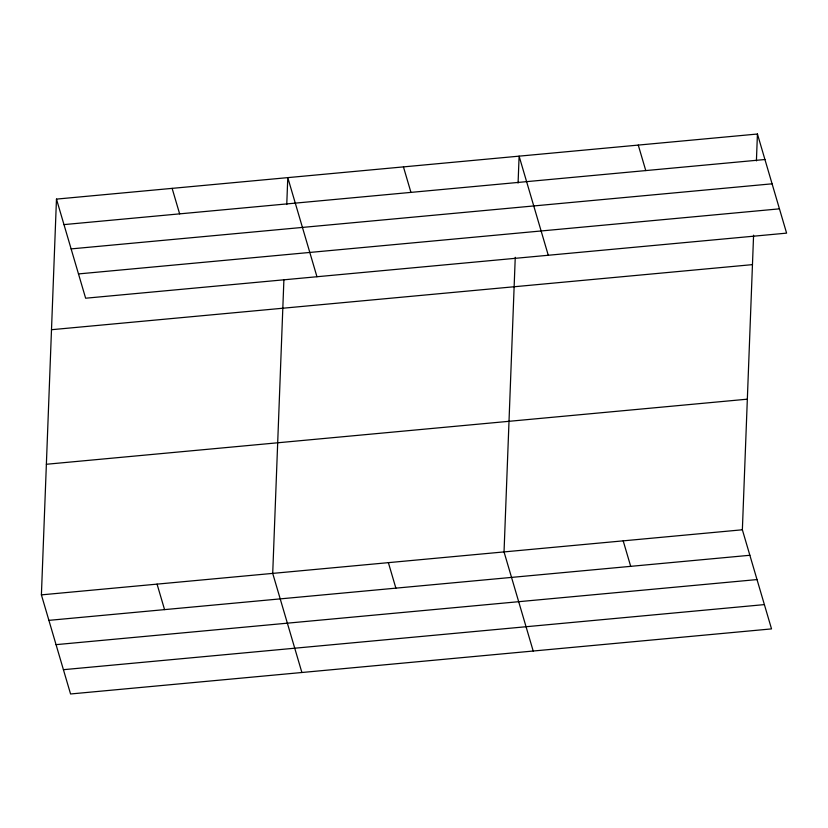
<?xml version="1.0" encoding="UTF-8"?>
<svg xmlns="http://www.w3.org/2000/svg" width="828" height="828" viewBox="0 0 828 828"><rect width="100%" height="100%" fill="white"/><g stroke="black" fill="none" stroke-linecap="round" stroke-linejoin="round"><path stroke-width="1.24" d="M753.583 235.173L742.364 529.785L771.53 628.897L70.566 693.978L41.4 594.866L56.47 199.103L757.434 134.022L786.6 233.134L85.636 298.215L56.47 199.103M283.89 280.061L272.712 573.39L301.889 672.502M286.757 204.516L287.782 177.627L316.958 276.738M515.254 257.301L504.035 551.914L533.201 651.025M518.08 183.04L519.104 156.15L548.271 255.262M756.409 160.911L757.434 134.022M63.973 224.605L764.937 159.514M71.125 248.897L772.079 183.816M78.484 273.923L779.448 208.842M51.491 329.71L752.455 264.629M46.368 464.27L747.332 399.179M41.4 594.866L742.364 529.785M48.904 620.358L749.868 555.277M56.056 644.65L757.02 579.569M63.425 669.686L764.379 604.606M638.264 145.086L645.768 170.578M623.194 540.85L630.698 566.342M403.443 166.894L410.947 192.386M388.373 562.647L395.877 588.149M172.131 188.37L179.635 213.862M157.061 584.123L164.565 609.625"/></g></svg>
